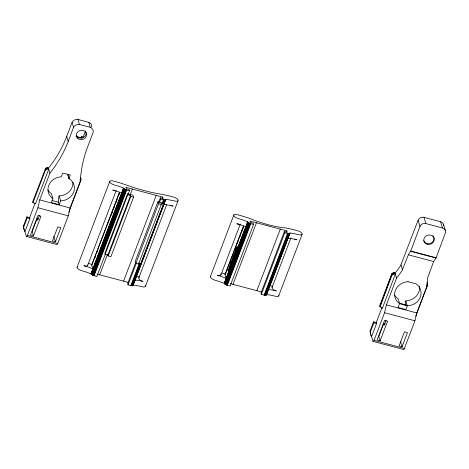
<?xml version="1.0" encoding="UTF-8"?>
<svg xmlns="http://www.w3.org/2000/svg" width="469" height="469" viewBox="0 0 469 469"><rect width="100%" height="100%" fill="white"/><g stroke="black" fill="none" stroke-linecap="round" stroke-linejoin="round"><path stroke-width="0.7" d="M405.105 305.395L405.82 300.84L407.139 300.752A13.343 11.93 -16.6 0 0 419.397 286.084M24.933 231.68L29.916 218.583L29.623 217.587L26.909 216.866L23.456 225.935L23.755 226.932A10.934 9.773 -16.6 0 0 24.933 231.68L26.34 236.411A2.609 0.662 -75.1 0 0 27.407 235.391L37.925 207.761L39.736 199.894L49.943 173.084A124.133 110.995 -16.6 0 0 68.193 141.427L73.563 127.322L72.079 122.345A5.223 4.667 -16.6 0 1 77.954 119.466L88.799 122.345A5.223 4.667 -16.6 0 1 91.713 126.999M26.34 236.411L56.72 244.484A2.609 0.662 -75.1 0 0 57.781 243.464L68.304 215.828L70.115 207.966L80.322 181.157A133.208 119.108 -16.6 0 1 87.721 146.615L93.091 132.51A5.223 4.667 -16.6 0 0 90.288 127.328L88.799 122.345M370.1 330.897L370.393 331.894A10.934 9.773 -16.6 0 0 371.571 336.642L376.56 323.546L376.261 322.549L373.553 321.828L370.1 330.897A10.934 9.773 -16.6 0 0 371.272 335.646L372.984 341.373A2.609 0.662 -75.1 0 0 374.045 340.353L384.568 312.723L386.38 304.856L396.586 278.047A124.133 110.995 -16.6 0 0 402.121 270.59L408.311 254.819L410.674 251.278L419.96 226.439L418.108 220.219A4.643 4.151 -16.6 0 1 423.982 217.34L440.631 221.761A4.643 4.151 -16.6 0 1 443.686 225.865M372.984 341.373L403.358 349.44A2.609 0.662 -75.1 0 0 404.425 348.426L414.942 320.79L416.753 312.923L426.96 286.119A133.208 119.108 -16.6 0 1 427.781 277.378L433.643 261.55L436.006 258.003L445.292 233.169A4.643 4.151 -16.6 0 0 442.49 227.987L440.631 221.761M210.651 276.311A4.643 1.712 20.8 0 0 215.289 280.298A26.352 9.738 20.8 0 1 224.194 283.335L226.081 284.853L230.103 286.067L253.547 224.493L253.16 223.197L250.34 222.447L249.924 221.057L286.811 230.854L287.227 232.249L284.402 231.498L260.963 293.072L261.35 294.362C262.576 294.268 265.653 296.349 266.503 294.579A24.728 9.14 20.8 0 1 274.224 295.957L275.526 296.302A4.643 1.712 20.8 0 0 278.65 295.089M253.547 224.493L249.526 223.279L247.638 221.767A26.352 9.738 20.8 0 0 238.733 218.724A4.643 1.712 20.8 0 1 233.802 215.576A4.643 1.712 20.8 0 1 237.56 214.743A72.191 26.669 20.8 0 1 241.57 215.863L242.579 216.162A72.191 26.669 20.8 0 1 249.631 218.413A54.386 20.097 20.8 0 0 285.433 227.922A69.095 25.525 20.8 0 1 296.302 230.385L297.879 230.801A4.643 1.712 20.8 0 1 302.2 233.785A4.643 1.712 20.8 0 1 298.97 234.729A54.281 20.056 20.8 0 0 289.948 233.005C289.097 234.781 286.014 232.694 284.789 232.794L284.402 231.498M23.755 226.932L27.208 217.862L26.909 216.866M32.965 202.749L45.417 170.095L47.064 168.904L48.758 169.104L35.673 203.47L32.965 202.749L32.666 201.752L45.54 168.564L46.771 167.908L48.459 168.107L49.919 173.149M29.623 217.587L35.128 203.13M47.768 168.84L47.469 167.849A2.38 2.128 -16.6 0 1 48.459 168.107A124.133 110.995 -16.6 0 0 66.709 136.45L72.079 122.345M38.429 218.994L37.022 218.618L32.15 231.416L33.487 235.895L30.503 235.104L37.983 215.459L40.967 216.25L33.487 235.895M39.437 215.377L37.538 220.36L37.022 218.618M81.149 137.827L81.665 136.473L83.259 136.895L85.522 130.962M72.912 182.365A13.343 11.93 -16.6 0 1 60.495 195.79L59.176 195.878L58.736 197.027L58.355 201.799L59.211 204.672L51.402 202.596L52.915 198.657L51.432 193.679L50.418 192.917A13.343 11.93 -16.6 0 1 47.955 190.027M59.211 204.672L60.659 200.861L61.984 200.767A13.343 11.93 -16.6 0 0 73.803 191.727A13.343 11.93 -16.6 0 0 69.43 178.935L68.961 178.712L70.356 175.054L62.764 173.032L61.316 176.836L60.39 176.842A13.343 11.93 -16.6 0 0 48.794 185.273A13.343 11.93 -16.6 0 0 51.901 197.895L52.915 198.657M55.453 241.734L60.823 227.629L57.839 226.832L52.469 240.943L55.453 241.734L53.853 236.358M68.761 212.258L81.078 179.908A3.265 2.92 -16.6 0 0 80.41 178.003M77.086 267.178L109.734 181.421M87.691 265.401L116.248 190.408M87.685 264.926A4.643 1.712 20.8 0 1 83.933 265.759A26.352 9.738 20.8 0 1 92.839 268.801L91.731 265.085L119.507 192.138M91.731 265.085L119.73 192.126M94.785 258.261L95.565 256.215M97.118 252.129L97.898 250.083M108.28 222.81L109.06 220.764M111.135 215.312L112.437 211.9M113.475 209.174L114.77 205.762M115.808 203.036L117.109 199.63M118.663 195.538L119.443 193.492M105.378 254.104L96.831 276.569L92.035 274.928L90.922 273.837L123.57 188.087A26.352 9.738 20.8 0 0 114.665 185.044A4.643 1.712 20.8 0 1 109.74 181.896A4.643 1.712 20.8 0 1 113.492 181.063A72.191 26.669 20.8 0 1 117.508 182.183L118.51 182.476A72.191 26.669 20.8 0 1 125.569 184.727A80.135 29.606 20.8 0 0 161.371 194.242A69.095 25.525 20.8 0 1 172.24 196.699L173.811 197.121A4.643 1.712 20.8 0 1 178.138 200.105A4.643 1.712 20.8 0 1 174.908 201.049A54.281 20.056 20.8 0 0 165.885 199.325L133.055 285.527L131.625 285.738L128.072 284.865L127.691 283.575L135.723 262.476M91.015 274.013L123.57 188.087M91.191 274.242L123.664 188.262M91.42 274.471L124.074 188.714L123.839 188.485M91.707 274.705L124.355 188.948L124.074 188.714M92.035 274.928L124.69 189.177L124.355 188.948M92.411 275.151L125.059 189.394L124.69 189.177M92.809 275.356L125.458 189.599L125.059 189.394M93.237 275.543L125.885 189.787L125.458 189.599M93.671 275.708L126.325 189.957L129.479 190.813L128.184 194.213M94.035 275.825L126.683 190.068M127.533 193.767L104.886 253.26L105.179 254.257L107.893 254.978L108.192 255.974L110.901 256.69L133.554 197.197L132.962 195.204L127.533 193.767L127.832 194.758L105.179 254.257M99.704 274.811L107.477 254.391M130.019 195.18L132.352 189.054M107.893 254.978L130.546 195.479L127.832 194.758M108.192 255.974L130.839 196.476L130.546 195.479M123.57 281.148L156.218 195.391M157.936 201.776L135.26 261.327L135.858 263.32L138.566 264.041L161.242 204.484L160.943 203.487L163.658 204.208L163.359 203.212L157.936 201.776L158.528 203.763L135.858 263.32M158.522 202.579L160.339 197.818L163.159 198.569L162.731 197.121L125.844 187.324L126.272 188.767L129.092 189.517L129.479 190.813M128.072 284.865L136.368 263.086M159.431 202.514L160.726 199.114L160.339 197.818M162.21 198.487L162.731 197.121M130.869 285.609L139.422 263.15M162.221 203.259L163.517 199.853L165.281 199.958L165.885 199.325M131.22 285.685L139.768 263.226M162.573 203.329L163.869 199.929M131.625 285.738L140.172 263.279M162.978 203.388L164.273 199.987M132 285.768L140.553 263.308M163.095 204.097L164.648 200.011M132.34 285.756L164.988 199.999M132.627 285.715L165.281 199.958M132.868 285.639L165.522 199.882M138.836 277.806L166.606 204.859M145.367 286.53L178.015 200.773M210.358 276.675L233.802 215.101M220.963 274.898L240.316 224.082M220.665 273.873A4.643 1.712 20.8 0 1 217.206 275.256A26.352 9.738 20.8 0 1 226.111 278.299L225.003 274.582L243.581 225.8M225.489 273.896L243.546 226.468M227.008 270.513L227.782 268.479M229.845 263.062L230.619 261.028M232.167 256.959L232.941 254.931M234.488 250.862L235.778 247.474M237.326 243.411L238.1 241.377M239.647 237.314L240.943 233.925M241.975 231.211L243.264 227.828M228.784 271.211L228.374 269.816L237.197 246.641L229.611 267.09L229.822 267.787L237.49 247.632L237.613 248.031M224.194 283.335L247.638 221.767M224.288 283.511L247.732 221.943M224.463 283.739L247.908 222.165M224.698 283.968L248.136 222.4M224.979 284.202L248.423 222.628M225.313 284.431L248.752 222.857M225.683 284.648L249.127 223.074M226.081 284.853L249.526 223.279M226.509 285.041L249.954 223.473M226.943 285.205L250.387 223.637M227.307 285.322L250.751 223.748M232.987 284.355L256.432 222.787M256.86 290.698L280.298 229.124M261.35 294.362L284.789 232.794M286.289 232.219L286.811 230.854M264.141 295.107L287.585 233.533M264.493 295.183L287.937 233.609M264.897 295.241L288.341 233.668M265.272 295.265L288.716 233.691M265.612 295.253L289.051 233.685M265.905 295.212L289.344 233.638M266.146 295.136L289.584 233.562M266.328 295.03L289.948 233.005M266.451 294.89L289.953 233.157M272.108 287.304L290.938 237.842M278.639 296.027L302.083 234.453M370.393 331.894L373.852 322.824L373.553 321.828M392.061 275.057L379.99 306.703L382.311 308.432L395.396 274.066L393.708 273.867L392.061 275.057L391.762 274.06L392.184 273.527L393.409 272.87L395.103 273.069L396.563 278.111M376.261 322.549L382.018 307.435M394.411 273.802L394.112 272.806A2.38 2.128 -16.6 0 1 395.103 273.069A124.133 110.995 -16.6 0 0 400.637 265.612L418.108 220.219M385.067 323.956L383.66 323.581L378.788 336.379L380.125 340.857L377.14 340.066L384.621 320.415L387.605 321.212L380.125 340.857M386.081 320.339L384.181 325.322L383.66 323.581M402.097 346.697L407.467 332.585L404.483 331.794L399.113 345.905L402.097 346.697L400.491 341.321M415.786 316.212L427.722 284.871L427.423 283.874A3.265 2.92 -16.6 0 0 427.101 282.455M133.055 285.527L133.231 285.082A24.728 9.14 20.8 0 1 140.946 286.453L142.254 286.805A4.643 1.712 20.8 0 0 145.378 285.592M225.003 274.582L225.46 274.576M73.563 127.322A5.223 4.667 -16.6 0 1 79.437 124.443L90.288 127.328M419.96 226.439A4.643 4.151 -16.6 0 1 425.834 223.561L442.49 227.987M75.896 136.315L82.11 137.968L81.665 136.473M410.604 251.026L435.93 257.757M410.674 251.278L436.006 258.003M408.311 254.819L433.643 261.55M160.726 199.114L163.517 199.853M130.839 196.476L133.554 197.197M158.528 203.763L161.242 204.484M51.959 200.451L58.467 202.18M39.736 199.894L70.115 207.966M37.925 207.761L68.304 215.828M386.38 304.856L416.753 312.923M228.374 269.816L229.728 270.173M27.208 217.862L29.916 218.583M384.568 312.723L414.942 320.79M230.385 283.663L261.415 291.906M373.852 322.824L376.56 323.546M138.273 263.045L140.981 263.766M27.407 235.391L57.781 243.464M374.045 340.353L404.425 348.426M97.095 274.119L128.125 282.361M399.406 303.121L407.151 305.325M125.885 189.787L126.325 189.957M443.475 224.252L445.333 230.478M423.982 217.34L425.834 223.561M426.567 284.789L426.96 286.119M401.071 264.956L402.56 269.933M405.82 300.84L407.303 305.823L405.849 309.634L398.04 307.558L399.559 303.619L398.07 298.642L397.055 297.879A13.343 11.93 -16.6 0 1 394.599 294.989M393.761 272.817L394.06 273.814M393.409 272.87L393.708 273.867M393.069 272.97L393.368 273.966M392.746 273.116L393.045 274.113M392.447 273.304L392.746 274.301M392.184 273.527L392.477 274.523M391.949 273.779L392.248 274.775M77.954 119.466L79.437 124.443M79.923 179.826L80.322 181.157M66.709 136.45L68.193 141.427M67.999 175.013L69.113 178.748M67.665 174.357L68.961 178.712M59.176 195.878L60.659 200.861M47.117 167.855L47.416 168.852M46.771 167.908L47.064 168.904M46.431 168.013L46.724 169.004M46.109 168.154L46.402 169.151M45.81 168.342L46.103 169.338M45.54 168.564L45.839 169.561M45.311 168.822L45.604 169.813M45.124 169.104L45.417 170.095M86.062 132.322A5.223 4.667 -16.6 0 1 82.573 137.857A5.223 4.667 -16.6 0 1 76.295 135.758M135.148 280.04A24.728 9.14 20.8 0 1 142.869 281.418L143.039 281.459A4.643 1.712 20.8 0 1 139.275 277.513M121.653 193.122A26.352 9.738 20.8 0 0 112.748 190.08A4.643 1.712 20.8 0 0 114.841 190.391M90.922 273.837A26.352 9.738 20.8 0 0 82.016 270.795A4.643 1.712 20.8 0 1 77.379 266.814M163.962 204.361A54.281 20.056 20.8 0 1 172.985 206.084A4.643 1.712 20.8 0 1 170.722 205.352M136.467 276.083A38.933 14.381 20.8 0 1 139.469 276.827M88.788 263.496A72.191 26.669 20.8 0 1 91.813 264.446M24.634 230.684A10.934 9.773 -16.6 0 1 23.456 225.935M272.548 287.01A4.643 1.712 20.8 0 0 276.311 290.956L276.141 290.915A24.728 9.14 20.8 0 0 268.426 289.537M245.721 226.803A26.352 9.738 20.8 0 0 236.81 223.76A4.643 1.712 20.8 0 0 238.903 224.076M222.06 272.999A72.191 26.669 20.8 0 1 225.085 273.943M269.739 285.58A38.933 14.381 20.8 0 1 272.747 286.325M288.03 238.047A54.281 20.056 20.8 0 1 297.053 239.77A4.643 1.712 20.8 0 1 294.784 239.032M80.457 177.493A3.265 2.92 -16.6 0 1 80.785 178.912M427.048 282.965A3.265 2.92 -16.6 0 1 427.722 284.871M433.749 237.138A5.294 4.737 -16.6 0 1 430.413 243.417A5.294 4.737 -16.6 0 1 423.765 240.661M432.77 235.637A5.294 4.737 -16.6 0 1 433.561 236.728M391.762 274.06L379.99 306.703L379.691 305.706L391.762 274.06M408.007 281.664L407.028 281.805A13.343 11.93 -16.6 0 0 395.431 290.235A13.343 11.93 -16.6 0 0 398.544 302.857L399.559 303.619L407.303 305.823L408.622 305.729A13.343 11.93 -16.6 0 0 420.447 296.689A13.343 11.93 -16.6 0 0 416.073 283.897L408.007 281.664M77.479 138.238L76.74 137.253A5.223 4.667 -16.6 0 1 81.366 130.259A5.223 4.667 -16.6 0 1 86.126 136.649A5.223 4.667 -16.6 0 1 77.479 138.238M427.523 244.378A5.294 4.737 -16.6 0 0 434.106 238.311A5.294 4.737 -16.6 0 0 425.383 236.458A5.294 4.737 -16.6 0 0 427.523 244.378"/></g></svg>
